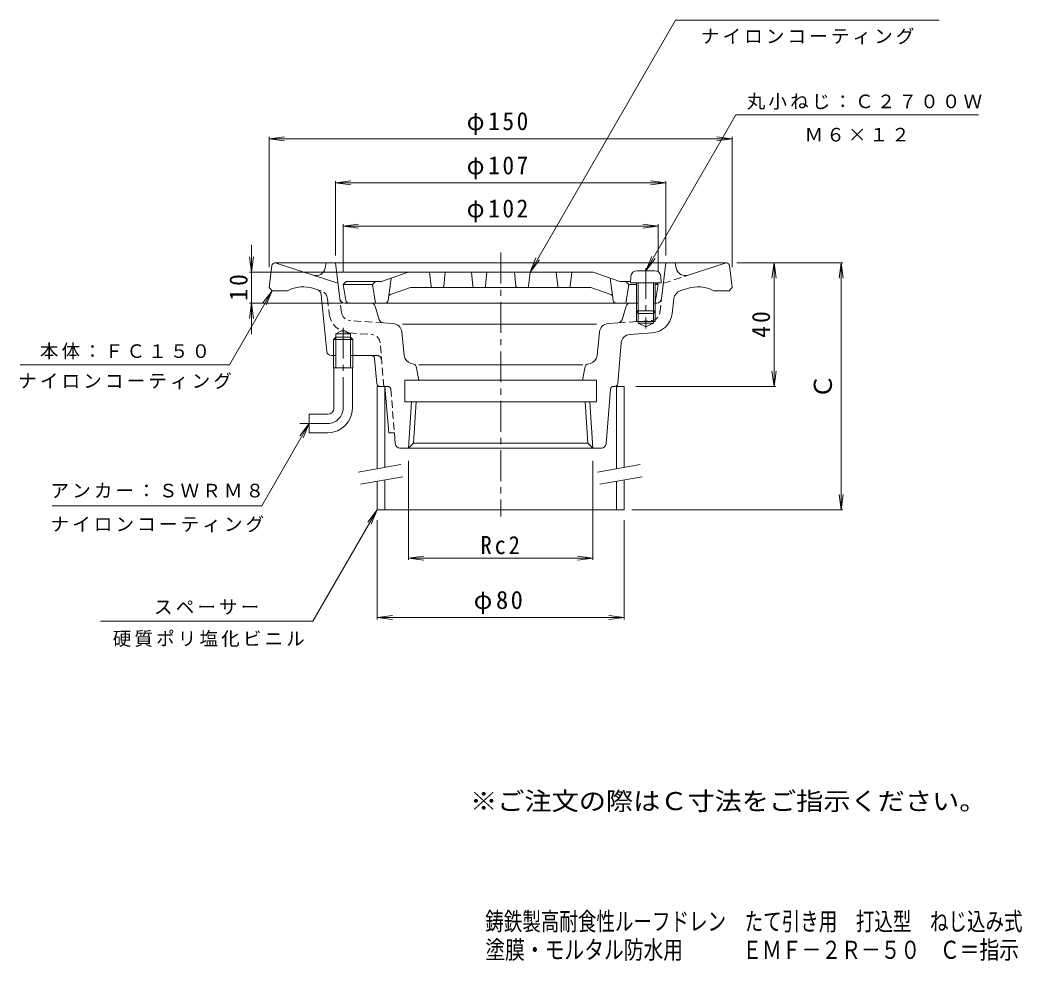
# Model space of a CAD drawing. Units: millimetres, scale not verified. Extents: x -181 to 144, y -235 to 256.
# Drawn here: x -180.7 to 143.8, y -235.1 to 69.6 of the extents above; entities that cross this region are included whole.
import ezdxf
from ezdxf.enums import TextEntityAlignment as Align

# ---------------------------------------------------------------- set-up
doc = ezdxf.new("R2010")
doc.units = ezdxf.units.MM
doc.header["$LTSCALE"] = 2
doc.linetypes.add('CHAIN1', pattern=[8, 5, -1, 1, -1])
doc.linetypes.add('DASHED1', pattern=[1.8, 1.2, -0.6])
for name, color, linetype, lineweight in [('0-0', 3, 'Continuous', 9), ('0-2', 6, 'Continuous', 5), ('0-3', 4, 'Continuous', 9), ('0-4', 7, 'Continuous', 9), ('0-5', 7, 'Continuous', 9), ('0-A', 4, 'Continuous', 9)]:
    doc.layers.add(name, color=color, linetype=linetype, lineweight=lineweight)
doc.layers.add('F-4', color=6, linetype='Continuous')
doc.layers.add('F-5', color=2, linetype='Continuous')
doc.styles.add('ＭＳ ゴシック', font='')
doc.styles.get('ＭＳ ゴシック').set_extended_font_data('MS Gothic')

msp = doc.modelspace()

# ---------------------------------------------------------------- linework, layer by layer
at = {"layer": '0-0', "linetype": 'CHAIN1'}
for p, q in [((-25.033, -5.695), (-25.033, -91.124)), ((-76.033, -56.024), (-76.033, -30.024)), ((-81.033, -61.024), (-90.033, -61.024))]:
    msp.add_line(p, q, dxfattribs=at)
at = {"layer": '0-0'}
for p, q in [((48.084, -9.024), (-98.15, -9.024)), ((-77.723, -15.623), (-98.033, -9.024)), ((-81.875, -10.748), (-81.533, -9.024)), ((-77.098, -20.707), (-78.533, -9.024)), ((27.033, -20.707), (28.467, -9.024)), ((31.809, -10.748), (31.467, -9.024)), ((35.679, -13.017), (47.967, -9.024)), ((-99.142, -9.9), (-100.033, -17.024)), ((49.076, -9.9), (49.967, -17.024)), ((-99.033, -18.024), (-100.033, -17.024)), ((-99.033, -18.024), (-94.033, -18.024)), ((-84.518, -17.621), (-85.513, -17.298)), ((-81.326, -37.672), (-83.146, -19.326)), ((33.134, -18.049), (35.447, -17.298)), ((48.967, -18.024), (43.967, -18.024)), ((48.967, -18.024), (49.967, -17.024)), ((-67.133, -22.024), (-75.61, -22.024)), ((17.068, -22.024), (19.467, -22.024)), ((24.467, -22.024), (25.544, -22.024)), ((31.083, -20.537), (30.467, -25.557)), ((-64.34, -27.404), (-65.703, -23.074)), ((14.274, -27.404), (15.637, -23.074)), ((18.967, -24.573), (18.967, -28.024)), ((19.467, -25.443), (19.467, -28.524)), ((24.467, -25.443), (24.467, -28.524)), ((24.967, -24.573), (24.967, -28.024)), ((-59.824, -28.673), (-63.014, -28.45)), ((5.976, -28.849), (-56.834, -28.849)), ((9.758, -28.673), (12.948, -28.45)), ((18.967, -28.024), (24.967, -28.024)), ((19.467, -28.524), (24.467, -28.524)), ((19.467, -28.524), (21.967, -29.754)), ((24.467, -28.524), (21.967, -29.754)), ((-78.393, -32.024), (-76.033, -30.661)), ((-78.393, -43.024), (-78.393, -32.024)), ((-73.673, -32.024), (-78.393, -32.024)), ((-73.673, -32.024), (-76.033, -30.661)), ((-73.673, -43.024), (-73.673, -32.024)), ((-57.049, -31.353), (-56.245, -39.009)), ((6.984, -31.353), (6.179, -39.01)), ((24.008, -31.687), (16.76, -32.194)), ((-78.393, -33.024), (-79.208, -33.824)), ((-72.858, -33.824), (-79.208, -33.824)), ((-79.208, -43.024), (-79.208, -33.824)), ((-73.673, -33.024), (-78.393, -33.024)), ((-72.858, -33.824), (-73.673, -33.024)), ((-72.858, -43.024), (-72.858, -33.824)), ((13.979, -34.94), (12.893, -48.106)), ((-79.833, -39.024), (-78.393, -39.024)), ((-73.673, -39.024), (-66.938, -39.024)), ((-65.123, -48.123), (-65.943, -39.925)), ((-53.119, -41.856), (-54.085, -41.581)), ((1.562, -42.024), (-51.499, -42.024)), ((3.053, -41.856), (4.019, -41.581)), ((-72.858, -43.024), (-79.208, -43.024)), ((-79.033, -56.024), (-79.033, -43.024)), ((-73.033, -56.024), (-73.033, -43.024)), ((-52.413, -42.622), (-51.533, -47.024)), ((2.347, -42.622), (1.467, -47.024)), ((-56.033, -47.024), (5.967, -47.024)), ((5.967, -47.024), (5.967, -54.024)), ((-64.128, -49.024), (-62.533, -49.024)), ((-62.533, -49.024), (-61.295, -64.024)), ((10.542, -49.942), (9.081, -67.647)), ((11.896, -49.024), (11.538, -49.024)), ((-53.902, -54.024), (-54.84, -69.024)), ((-52.423, -54.024), (-53.262, -67.446)), ((2.358, -54.024), (3.196, -67.446)), ((3.837, -54.024), (4.774, -69.024)), ((-87.033, -58.024), (-87.033, -64.024)), ((-81.033, -58.024), (-87.033, -58.024)), ((-81.033, -64.024), (-87.033, -64.024)), ((-59.446, -64.024), (-61.295, -64.024)), ((-59.446, -64.024), (-59.147, -67.647)), ((-54.84, -69.024), (-53.262, -67.446)), ((7.586, -69.024), (-57.652, -69.024))]:
    msp.add_line(p, q, dxfattribs=at)
at = {"layer": '0-0', "linetype": 'DASHED1'}
for p, q in [((27.657, -15.623), (35.679, -13.017)), ((-83.2, -18.049), (-84.518, -17.621)), ((-81.149, -20.537), (-80.533, -25.557)), ((-76.563, -25.069), (-77.098, -20.707)), ((26.497, -25.069), (27.028, -20.744)), ((-63.014, -28.45), (-73.794, -27.696)), ((12.948, -28.45), (23.729, -27.696)), ((-74.073, -31.687), (-66.826, -32.194)), ((-62.883, -49.024), (-64.045, -34.94)), ((-65.089, -39.024), (-66.938, -39.024)), ((-62.533, -49.024), (-61.604, -49.024)), ((-60.608, -49.942), (-59.446, -64.024))]:
    msp.add_line(p, q, dxfattribs=at)
at = {"layer": '0-0'}
for points in [[(-56.033, -47.024), (-56.033, -54.024), (5.967, -54.024)], [(4.774, -69.024), (3.196, -67.446), (-53.262, -67.446)]]:
    msp.add_lwpolyline(points, dxfattribs=at)
for centre, radius, start, end in [((-98.15, -10.024), 1, 90, 172.87573), ((48.084, -10.024), 1, 7.12427, 90), ((-84.818, -10.163), 3, 252.00015, 348.7693), ((34.752, -10.163), 3, 191.2307, 287.99985), ((-88.912, -27.759), 11, 72.0004, 117.74429), ((-85.136, -19.523), 2, 5.66527, 72.00005), ((34.061, -20.902), 3, 107.99872, 173.00024), ((38.846, -27.759), 11, 62.25571, 107.9996), ((-75.61, -20.524), 1.5, 186.99947, 270), ((-67.133, -23.524), 1.5, 17.46921, 90), ((17.068, -23.524), 1.5, 90, 162.53079), ((25.544, -20.524), 1.5, 270, 353.00053), ((23.519, -24.704), 7, 273.99982, 353.00027), ((-62.909, -26.954), 1.5, 197.47057, 266.00165), ((-60.033, -31.666), 3, 5.99991, 85.99994), ((9.967, -31.666), 3, 94.00006, 174.00009), ((12.843, -26.954), 1.5, 273.99835, 342.52943), ((16.969, -35.186), 3, 93.99959, 175.28308), ((-79.833, -37.524), 1.5, 185.66531, 270), ((-66.938, -40.024), 1, 5.7108, 90), ((-53.261, -38.696), 3, 186.00017, 254.05441), ((-53.394, -42.818), 1, 11.30951, 74.05382), ((3.328, -42.818), 1, 105.94618, 168.69049), ((3.195, -38.696), 3, 285.94559, 353.99983), ((-64.128, -48.024), 1, 185.71088, 270), ((11.896, -48.024), 1, 270, 355.28287), ((11.538, -50.024), 1, 90, 175.28287), ((-81.033, -56.024), 2, 270, 0), ((-81.033, -56.024), 8, 270, 0), ((-57.652, -67.524), 1.5, 184.71785, 270), ((7.586, -67.524), 1.5, 270, 355.28215)]:
    msp.add_arc(centre, radius, start, end, dxfattribs=at)
at = {"layer": '0-0', "linetype": 'DASHED1'}
for centre, radius, start, end in [((-84.127, -20.902), 3, 7.00038, 72.00002), ((-73.585, -24.704), 7, 186.99973, 266.00018), ((-73.585, -24.704), 3, 186.99973, 266.00018), ((23.519, -24.704), 3, 273.99982, 353.00027), ((-67.035, -35.186), 3, 4.71692, 86.00041), ((-65.089, -40.524), 1.5, 4.71724, 90), ((-61.604, -50.024), 1, 4.71713, 90)]:
    msp.add_arc(centre, radius, start, end, dxfattribs=at)
at = {"layer": '0-0', "linetype": 'CHAIN1'}
msp.add_arc((-81.033, -56.024), 5, 270, 0, dxfattribs=at)
at = {"layer": '0-2'}
for p, q in [((-55.033, -12.024), (-63.658, -15.024)), ((4.967, -12.024), (-55.033, -12.024)), ((-47.578, -16.574), (-48.033, -12.024)), ((-43.488, -16.574), (-43.033, -12.024)), ((-34.533, -12.024), (-34.078, -16.574)), ((-29.533, -12.024), (-29.988, -16.574)), ((-20.533, -12.024), (-20.078, -16.574)), ((-15.533, -12.024), (-15.988, -16.574)), ((-6.578, -16.574), (-7.033, -12.024)), ((-2.488, -16.574), (-2.033, -12.024)), ((4.967, -12.024), (13.592, -15.024)), ((-75.033, -15.024), (-76.033, -16.024)), ((-76.033, -16.024), (-66.533, -16.024)), ((-75.172, -21.188), (-76.033, -16.024)), ((-75.033, -15.024), (-63.658, -15.024)), ((-61.424, -21.147), (-60.533, -13.937)), ((11.359, -21.147), (10.467, -13.937)), ((17.08, -15.024), (13.592, -15.024)), ((18.967, -16.024), (16.467, -16.024)), ((25.967, -16.024), (24.967, -16.024)), ((25.106, -21.188), (25.967, -16.024)), ((25.386, -15.443), (25.967, -16.024)), ((-60.665, -19.277), (-54.188, -17.024)), ((-54.188, -17.024), (4.122, -17.024)), ((10.599, -19.277), (4.122, -17.024)), ((18.967, -22.024), (-74.186, -22.024))]:
    msp.add_line(p, q, dxfattribs=at)
for points in [[(-65.533, -15.024), (-66.533, -16.024), (-65.533, -22.024)], [(15.467, -15.024), (16.467, -16.024), (15.467, -22.024)]]:
    msp.add_lwpolyline(points, dxfattribs=at)
for centre, radius, start, end in [((-60.337, -20.221), 1, 109.17839, 157.96663), ((-47.08, -16.524), 0.5, 185.71199, 270), ((-43.985, -16.524), 0.5, 270, 354.28801), ((-33.58, -16.524), 0.5, 185.71199, 270), ((-30.485, -16.524), 0.5, 270, 354.28801), ((-19.58, -16.524), 0.5, 185.71199, 270), ((-16.485, -16.524), 0.5, 270, 354.28801), ((-6.08, -16.524), 0.5, 185.71199, 270), ((-2.986, -16.524), 0.5, 270, 354.28801), ((10.271, -20.221), 1, 22.03337, 70.82161), ((-74.186, -21.024), 1, 189.46085, 270), ((-62.417, -21.024), 1, 270, 352.95245), ((12.351, -21.024), 1, 187.04755, 270), ((24.12, -21.024), 1, 327.89728, 350.53915)]:
    msp.add_arc(centre, radius, start, end, dxfattribs=at)
at = {"layer": '0-3'}
for p, q in [((-65.033, -49.024), (-65.033, -75.681)), ((-65.033, -49.024), (-64.128, -49.024)), ((-62.533, -49.024), (-62.533, -75.241)), ((12.467, -49.024), (12.467, -75.681)), ((12.467, -49.024), (14.967, -49.024)), ((14.967, -49.024), (14.967, -75.241)), ((-62.533, -79.302), (-62.533, -89.024)), ((12.467, -79.743), (12.467, -89.024)), ((14.967, -79.302), (14.967, -89.024))]:
    msp.add_line(p, q, dxfattribs=at)
at = {"layer": '0-3', "color": 7}
for p, q in [((-71.146, -76.759), (-57.359, -74.328)), ((6.354, -76.759), (20.141, -74.328)), ((-70.452, -80.699), (-56.665, -78.268)), ((7.048, -80.699), (20.835, -78.268))]:
    msp.add_line(p, q, dxfattribs=at)
at = {"layer": '0-3'}
msp.add_lwpolyline([(-65.033, -79.743), (-65.033, -89.024), (14.967, -89.024)], dxfattribs=at)
at = {"layer": '0-4'}
for p, q in [((-100.033, 31.19), (-95.076, 31.843)), ((-100.033, 31.79), (-100.033, -10.378)), ((-100.033, 31.19), (49.967, 31.19)), ((-100.033, 31.19), (-95.076, 30.538)), ((49.967, 31.19), (45.01, 31.843)), ((49.967, 31.19), (45.01, 30.538)), ((49.967, 31.79), (49.967, -10.378)), ((-78.533, 16.864), (-73.576, 17.517)), ((-78.533, 17.464), (-78.533, -6.621)), ((-78.533, 16.864), (28.467, 16.864)), ((-78.533, 16.864), (-73.576, 16.212)), ((28.467, 16.864), (23.51, 17.517)), ((28.467, 16.864), (23.51, 16.212)), ((28.467, 17.464), (28.467, -6.621)), ((-76.033, 2.922), (-71.076, 3.575)), ((-76.033, 3.522), (-76.033, -11.781)), ((25.967, 2.922), (21.01, 3.575)), ((25.967, 3.522), (25.967, -11.781)), ((-76.033, 2.922), (25.967, 2.922)), ((-76.033, 2.922), (-71.076, 2.27)), ((25.967, 2.922), (21.01, 2.27)), ((-105.732, -3.169), (-105.732, -32.071)), ((-105.732, -12.024), (-106.385, -7.067)), ((-105.732, -12.024), (-105.079, -7.067)), ((85.785, -9.024), (51.478, -9.024)), ((63.477, -9.024), (62.824, -13.981)), ((63.477, -49.024), (63.477, -9.024)), ((63.477, -9.024), (64.13, -13.981)), ((85.185, -9.024), (84.532, -13.981)), ((85.185, -89.024), (85.185, -9.024)), ((85.185, -9.024), (85.838, -13.981)), ((-106.332, -12.024), (-48.033, -12.024)), ((-105.732, -22.024), (-106.385, -26.981)), ((-106.332, -22.024), (-76.397, -22.024)), ((-105.732, -22.024), (-105.079, -26.981)), ((63.477, -49.024), (62.824, -44.067)), ((63.477, -49.024), (64.13, -44.067)), ((64.077, -49.024), (18.682, -49.024)), ((-54.84, -105.221), (-54.84, -73.082)), ((4.774, -105.221), (4.774, -73.082)), ((85.185, -89.024), (84.532, -84.067)), ((85.185, -89.024), (85.838, -84.067)), ((85.785, -89.024), (17.427, -89.024)), ((-65.033, -124.495), (-65.033, -92.356)), ((14.967, -124.495), (14.967, -92.356)), ((-54.84, -104.621), (-49.883, -103.968)), ((-54.84, -104.621), (4.774, -104.621)), ((-54.84, -104.621), (-49.883, -105.274)), ((4.774, -104.621), (-0.183, -103.968)), ((4.774, -104.621), (-0.183, -105.274)), ((-65.033, -123.895), (-60.076, -123.243)), ((14.967, -123.895), (10.01, -123.243)), ((-65.033, -123.895), (14.967, -123.895)), ((-65.033, -123.895), (-60.076, -124.548)), ((14.967, -123.895), (10.01, -124.548))]:
    msp.add_line(p, q, dxfattribs=at)
at = {"layer": '0-5'}
for p, q in [((-15.533, -12.024), (31.614, 69.637)), ((31.614, 69.637), (116.948, 69.637)), ((21.967, -11.542), (51.112, 38.939)), ((51.112, 38.939), (129.652, 38.939)), ((-15.533, -12.024), (-13.62, -7.404)), ((-15.533, -12.024), (-12.489, -8.057)), ((21.967, -11.542), (23.88, -6.923)), ((21.967, -11.542), (25.011, -7.576)), ((-99.033, -18.024), (-112.889, -42.024)), ((-99.033, -18.024), (-102.077, -21.991)), ((-99.033, -18.024), (-100.946, -22.643)), ((-180.63, -42.024), (-112.889, -42.024)), ((-87.033, -61.024), (-102.404, -87.648)), ((-87.033, -61.024), (-90.077, -64.991)), ((-87.033, -61.024), (-88.946, -65.643)), ((-102.404, -87.648), (-170.223, -87.648)), ((-65.033, -89.024), (-85.818, -125.024)), ((-65.033, -89.024), (-68.077, -92.991)), ((-65.033, -89.024), (-66.946, -93.643)), ((-85.818, -125.024), (-154.664, -125.024))]:
    msp.add_line(p, q, dxfattribs=at)
at = {"layer": '0-A'}
for p, q in [((24.793, -11.542), (19.141, -11.542)), ((17.148, -13.368), (16.967, -15.443)), ((26.967, -15.443), (16.967, -15.443)), ((18.967, -15.443), (18.967, -24.572)), ((19.467, -15.443), (19.467, -25.443)), ((24.467, -15.443), (24.467, -25.443)), ((24.967, -15.443), (24.967, -24.572)), ((26.785, -13.368), (26.967, -15.443)), ((24.967, -24.572), (18.967, -24.572)), ((19.467, -25.443), (18.967, -24.572)), ((24.467, -25.443), (19.467, -25.443)), ((24.967, -24.572), (24.467, -25.443))]:
    msp.add_line(p, q, dxfattribs=at)
at = {"layer": '0-A', "linetype": 'CHAIN1'}
msp.add_line((21.967, -10.693), (21.967, -30.254), dxfattribs=at)
at = {"layer": '0-A'}
for centre, start, end in [((19.141, -13.542), 90, 174.99998), ((24.793, -13.542), 5.00002, 90)]:
    msp.add_arc(centre, 2, start, end, dxfattribs=at)

# ---------------------------------------------------------------- texts
at = {"layer": '0-4', "color": 2, "style": 'ＭＳ ゴシック'}
msp.add_text('Ｃ', height=5.865, rotation=90, dxfattribs=at).set_placement((83.985, -53.024), align=Align.BOTTOM_LEFT)
at = {"layer": '0-4', "color": 2, "char_height": 5.865, "attachment_point": 7, "style": 'ＭＳ ゴシック'}
for s, insert in [('\\T1.21;\\W0.95;φ150', (-36.033, 32.39)), ('\\T1.21;\\W0.95;φ107', (-36.033, 18.064)), ('\\T1.21;\\W0.95;φ102', (-36.033, 4.122)), ('\\T1.27;\\W0.9;Rc2', (-31.533, -103.421)), ('\\T1.19;φ80', (-33.783, -122.695))]:
    msp.add_mtext(s, dxfattribs=dict(at, insert=insert))
at = {"layer": '0-4', "color": 2, "char_height": 5.865, "attachment_point": 7, "rotation": 90, "style": 'ＭＳ ゴシック'}
for s, insert in [('\\T1.27;\\W0.95;10', (-106.932, -21.274)), ('\\T1.27;\\W0.95;40', (62.277, -33.274))]:
    msp.add_mtext(s, dxfattribs=dict(at, insert=insert))
at = {"layer": '0-5', "char_height": 4.399, "attachment_point": 7, "style": 'ＭＳ ゴシック'}
for s, insert in [('\\T1.17;ナイロンコーティング', (39.781, 61.723)), ('\\T1.17;丸小ねじ：Ｃ２７００Ｗ', (54.657, 40.6)), ('\\T1.17;Ｍ６×１２', (73.382, 30.236)), ('\\T1.17;本体：ＦＣ１５０', (-174.26, -40.273)), ('\\T1.17;ナイロンコーティング', (-181.26, -49.912)), ('\\T1.17;アンカー：ＳＷＲＭ８', (-170.813, -85.186)), ('\\T1.17;ナイロンコーティング', (-170.813, -96.3)), ('\\T1.17;スペーサー', (-137.286, -122.929)), ('\\T1.17;硬質ポリ塩化ビニル', (-150.656, -133.399))]:
    msp.add_mtext(s, dxfattribs=dict(at, insert=insert))
at = {"layer": 'F-4', "style": 'ＭＳ ゴシック'}
for s, width, p in [('鋳鉄製高耐食性ルーフドレン\u3000たて引き用\u3000打込型\u3000ねじ込み式', 0.75, (-30.026, -226.976)), ('塗膜・モルタル防水用\u3000\u3000\u3000ＥＭＦ－２Ｒ－５０\u3000Ｃ＝指示', 0.8, (-29.981, -236.173))]:
    msp.add_text(s, height=5.865, dxfattribs=dict(at, width=width)).set_placement(p, align=Align.BOTTOM_LEFT)
at = {"layer": 'F-5', "style": 'ＭＳ ゴシック', "width": 1.1}
msp.add_text('※ご注文の際はＣ寸法をご指示ください。', height=5.865, dxfattribs=at).set_placement((-34.936, -188.015), align=Align.BOTTOM_LEFT)

doc.saveas('drawing.dxf')
